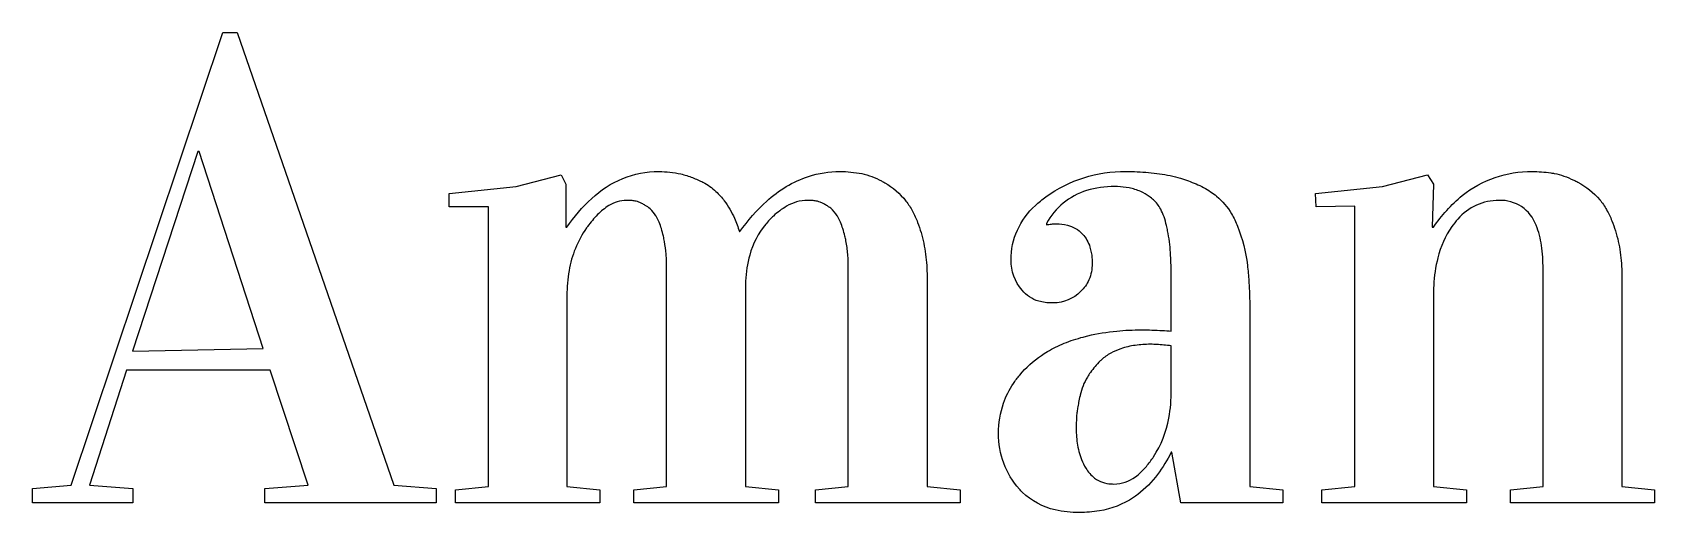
# Model space of a CAD drawing. Header units: centimetres. Extents: x 0 to 247, y -1 to 72.
import ezdxf

# ---------------------------------------------------------------- set-up
doc = ezdxf.new("R2010")
doc.units = ezdxf.units.CM

msp = doc.modelspace()

# ---------------------------------------------------------------- linework, layer by layer
for points in [[(14.99, 0), (-0.29, 0), (-0.29, 2.2), (5.62, 2.69), (28.71, 71.68), (30.91, 71.68), (54.79, 2.69), (61.23, 2.2), (61.23, 0), (35.11, 0), (35.11, 2.2), (41.7, 2.69), (35.94, 20.21), (14.06, 20.21), (8.4, 2.69), (14.99, 2.2)], [(24.9, 53.52), (14.94, 23.14), (34.86, 23.54), (25.1, 53.52)]]:
    msp.add_lwpolyline(points, close=True)
for points in [[(69.19, 45.12), (63.18, 45.12), (63.18, 47.12), (73.39, 48.19), (80.27, 50), (80.96, 48.58), (80.96, 41.99), (81.15, 41.99, -0.059079), (84.92, 46.38, -0.192192), (95.17, 50.49, -0.056091), (98.49, 50.12, -0.036462), (100.3, 49.56, -0.024925), (101.88, 48.85, -0.07202), (103.86, 47.44, -0.041406), (105.13, 46.02, -0.057773), (106.68, 43.37, -0.031107), (107.42, 41.36), (107.52, 41.36, -0.054851), (111.59, 45.97, -0.105515), (117.96, 49.74, -0.078712), (122.75, 50.49, -0.048759), (126.07, 50.17, -0.043016), (127.62, 49.72, -0.029625), (129.06, 49.06, -0.008468), (129.57, 48.78, -0.095357), (132.81, 46, -0.046632), (133.81, 44.45, -0.030516), (134.58, 42.74, -0.018687), (135.11, 41.19, -0.040081), (135.8, 37.89, -0.028915), (136.03, 34.5, -0.003645), (136.04, 33.98), (136.04, 2.49), (141.06, 2), (141.06, 0), (119.04, 0), (119.04, 2), (124.02, 2.49), (124.02, 35.69, 0.020305), (123.94, 37.9, 0.027324), (123.67, 39.93, 0.012819), (123.51, 40.65, 0.015767), (123.19, 41.79, 0.022363), (122.84, 42.77, 0.032998), (122.44, 43.58, 0.010801), (122.34, 43.75, 0.077019), (121.34, 44.9, 0.043007), (120.7, 45.34, 0.015015), (120.18, 45.62, 0.019751), (119.75, 45.81, 0.031286), (119.33, 45.95, 0.022718), (119.14, 46, 0.022769), (118.52, 46.07, 0.018327), (117.83, 46.09, 0.00021), (117.82, 46.09, 0.131453), (114.6, 45.19, 0.059357), (112.62, 43.71, 0.027162), (111.45, 42.48, 0.110728), (109, 37.76, 0.055308), (108.38, 33.8, 0.012838), (108.35, 32.57), (108.35, 2.49), (113.38, 2), (113.38, 0), (91.36, 0), (91.36, 2), (96.34, 2.49), (96.34, 35.69, 0.019341), (96.26, 37.9, 0.024789), (96.01, 39.85, 0.013545), (95.85, 40.65, 0.016326), (95.54, 41.79, 0.02315), (95.2, 42.77, 0.034501), (94.8, 43.59, 0.010724), (94.7, 43.75, 0.066944), (93.82, 44.8, 0.050184), (93.09, 45.34, 0.015716), (92.58, 45.62, 0.022562), (92.12, 45.83, 0.033008), (91.72, 45.96, 0.020238), (91.55, 46, 0.022769), (90.93, 46.07, 0.018327), (90.24, 46.09, 0.00021), (90.23, 46.09, 0.138046), (87.53, 45.29, 0.06108), (85.82, 43.92, 0.038724), (84.29, 42.11, 0.00332), (84.13, 41.89, 0.111786), (81.47, 35.39, 0.044177), (81.15, 31.59), (81.15, 2.49), (86.18, 2), (86.18, 0), (64.16, 0), (64.16, 2), (69.19, 2.49)], [(173.24, 26.17), (173.24, 32.91, 0.00261), (173.23, 34.45, 0.004375), (173.2, 36.23, 0.005764), (173.14, 37.7, 0.002423), (173.12, 38.13, 0.034041), (172.68, 41.46, 0.007249), (172.51, 42.26, 0.027867), (172.13, 43.59, 0.039515), (171.62, 44.76, 0.042702), (171.12, 45.53, 0.072776), (169.87, 46.7, 0.045251), (168.58, 47.44, 0.060653), (166.8, 48, 0.039897), (165.04, 48.19, 0.007911), (164.6, 48.19, 0.076391), (160.34, 47.59, 0.193457), (154.2, 42.58), (154.2, 42.38, -0.019184), (154.98, 42.49, -0.024422), (155.71, 42.53, -0.063918), (157.4, 42.33, -0.144418), (159.72, 40.97, -0.114168), (160.84, 38.99, -0.055527), (161.15, 37.33, -0.020307), (161.18, 36.47, -0.105466), (160.69, 34, -0.095018), (159.42, 32.2, -0.195116), (155.29, 30.47, -0.008487), (155.03, 30.47, -0.07368), (153.04, 30.74, -0.147235), (150.49, 32.42, -0.183758), (148.83, 37.01, -0.215842), (152.53, 45.31, -0.031499), (154.13, 46.63, -0.162513), (166.3, 50.49, -0.000134), (166.31, 50.49, -0.02204), (169.77, 50.34, -0.030711), (173.09, 49.86, -0.019525), (174.63, 49.46, -0.030312), (177.02, 48.6, -0.043647), (179.23, 47.42, -0.025523), (180.13, 46.75, -0.088729), (182.42, 44.03, -0.038848), (183.33, 42.16, -0.064286), (184.84, 36.23, -0.013898), (185.06, 33.77, -0.008912), (185.17, 31.42, -0.007196), (185.21, 28.81), (185.21, 2.49), (190.23, 2), (190.23, 0), (174.71, 0), (173.34, 7.71), (173.24, 7.71, -0.043387), (171.14, 4.35, -0.06747), (168.14, 1.3, -0.015622), (167.46, 0.81, -0.105992), (162.28, -1.21, -0.042886), (159.23, -1.46, -0.058557), (155.54, -1.06, -0.139706), (150.54, 1.64, -0.015883), (150.1, 2.1, -0.190301), (146.92, 10.6, -0.082822), (147.68, 15.21, -0.065934), (149.17, 18.18, -0.025984), (150.15, 19.48, -0.068595), (153.44, 22.46, -0.014253), (154.35, 23.05, -0.040888), (156.94, 24.33, -0.029603), (159.8, 25.28, -0.005914), (160.52, 25.46, -0.036287), (164.92, 26.19, -0.023786), (168.7, 26.37, -0.015061), (171.88, 26.27, -0.007593)], [(195.31, 45.12), (195.21, 47.12), (205.42, 48.19), (212.3, 50), (213.18, 48.58), (212.99, 41.99), (213.18, 41.99, -0.074601), (217.58, 46.83, -0.175039), (228.22, 50.49, -0.037574), (231.08, 50.28, -0.007433), (231.59, 50.2, -0.038794), (233.07, 49.8, -0.027813), (234.55, 49.18, -0.009196), (235.16, 48.88, -0.096456), (238.53, 46.19, -0.048448), (239.56, 44.68, -0.031712), (240.37, 42.99, -0.019385), (240.92, 41.46, -0.042445), (241.64, 38.18, -0.030533), (241.89, 34.79, -0.003839), (241.89, 34.28), (241.89, 2.49), (246.88, 2), (246.88, 0), (224.9, 0), (224.9, 2), (229.88, 2.49), (229.88, 35.69, 0.036637), (229.65, 39.23, 0.063017), (228.83, 42.31, 0.147904), (226.62, 45.15, 0.151322), (223.19, 46.09, 0.221882), (216.91, 43.24, 0.030944), (215.99, 42.09, 0.090115), (213.85, 37.34, 0.049711), (213.23, 33.14, 0.013825), (213.18, 31.59), (213.18, 2.49), (218.21, 2), (218.21, 0), (196.19, 0), (196.19, 2), (201.22, 2.49), (201.22, 45.21)], [(173.24, 17.19), (173.24, 23.93, 0.006808), (172.09, 24.05, 0.009618), (171.03, 24.14, 0.013426), (170.12, 24.17, 0.001091), (170.07, 24.17, 0.036249), (167.74, 24.01, 0.047013), (165.55, 23.49, 0.041188), (164.03, 22.82, 0.062259), (162.58, 21.8, 0.009873), (162.4, 21.63, 0.042484), (160.92, 19.88, 0.018136), (160.45, 19.17, 0.080208), (159.35, 16.41, 0.002385), (159.33, 16.31, 0.006097), (159.12, 15.3, 0.007644), (158.97, 14.45, 0.010377), (158.86, 13.72, 0.029649), (158.74, 11.62, 0.036769), (158.91, 9.11, 0.056023), (159.55, 6.63, 0.0435), (160.21, 5.3, 0.098672), (161.56, 3.78, 0.144991), (164.07, 2.9, 0.017395), (164.5, 2.88, 0.159461), (167.76, 3.98, 0.062024), (169.44, 5.56, 0.031307), (170.53, 7.03, 0.098161), (172.86, 12.92, 0.047589)]]:
    msp.add_lwpolyline(points, format="xyb", close=True)

doc.saveas('drawing.dxf')
